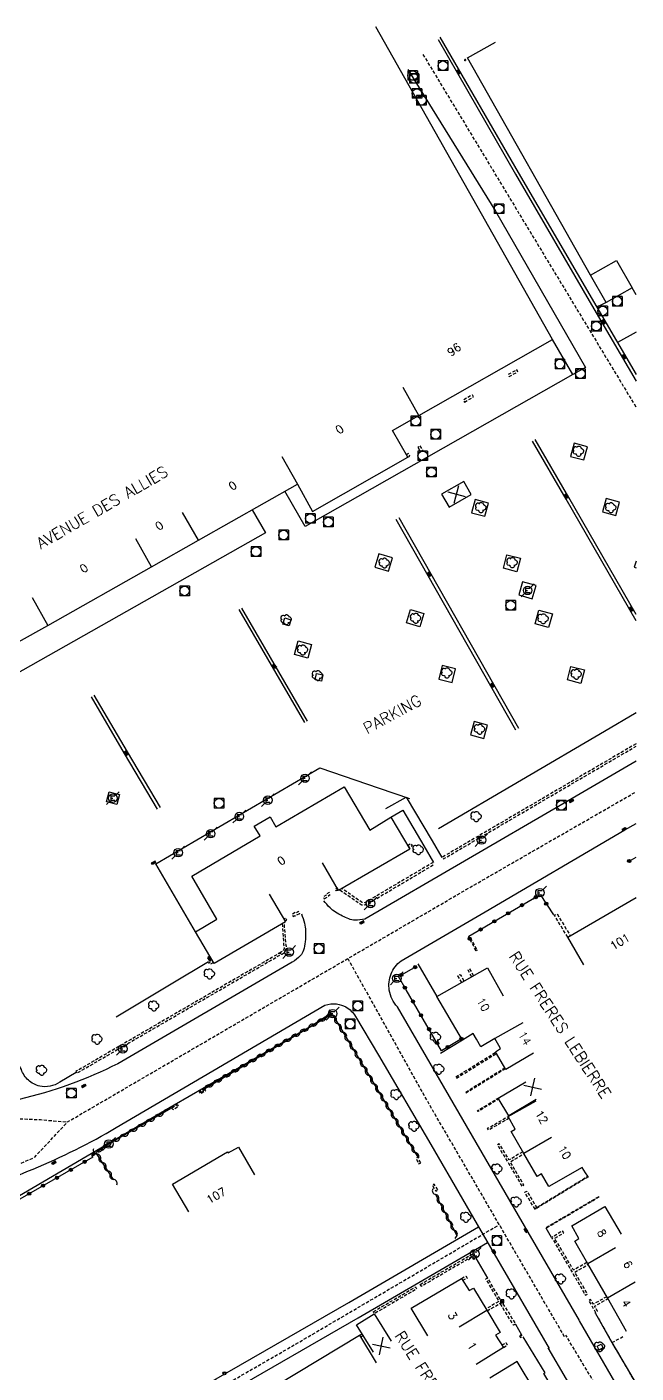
# Model space of a CAD drawing. Header units: millimetres. Extents: x 266017 to 267000, y 124000 to 124918.
# Drawn here: x 266904.9 to 267000, y 124707.4 to 124917.6 of the extents above; entities that cross this region are included whole.
import ezdxf
from ezdxf.enums import TextEntityAlignment as Align

# ---------------------------------------------------------------- set-up
doc = ezdxf.new("R2010")
doc.units = ezdxf.units.MM
doc.linetypes.add('DASHED', pattern=[0.75, 0.5, -0.25])
doc.layers.get('0').update_dxf_attribs({"linetype": 'CONTINUOUS'})
for name, color, linetype in [('W0001', 6, 'DASHED'), ('W0008', 7, 'CONTINUOUS'), ('W0017', 7, 'CONTINUOUS'), ('W0100', 7, 'CONTINUOUS'), ('W0112', 1, 'DASHED'), ('W0300', 7, 'CONTINUOUS'), ('W0310', 3, 'CONTINUOUS'), ('W0322', 7, 'CONTINUOUS'), ('W0330', 7, 'CONTINUOUS'), ('W0400', 7, 'CONTINUOUS'), ('W0420', 7, 'CONTINUOUS'), ('W0471', 7, 'CONTINUOUS'), ('W0851', 7, 'CONTINUOUS'), ('W0989', 7, 'CONTINUOUS'), ('W0991', 7, 'CONTINUOUS'), ('W1102', 7, 'CONTINUOUS')]:
    doc.layers.add(name, color=color, linetype=linetype)
doc.styles.get("Standard").update_dxf_attribs({"font": 'romans.shx', "width": 0.85})

# ---------------------------------------------------------------- blocks, each defined once
blk = doc.blocks.new('T300')
for p, q in [((-0.8, 0.51), (-0.86, 0.34)), ((-0.86, 0.34), (-0.86, 0.17)), ((-0.86, 0.17), (-0.74, 0.06)), ((-0.69, 0.63), (-0.8, 0.51)), ((-0.8, -0.06), (-0.74, 0.06)), ((-0.74, 0.06), (-0.69, 0.11)), ((-0.57, 0.69), (-0.69, 0.63)), ((-0.46, 0.69), (-0.57, 0.69)), ((-0.29, 0.63), (-0.46, 0.69)), ((-0.29, 0.63), (-0.17, 0.74)), ((-0.23, 0.57), (-0.29, 0.63)), ((-0.17, 0.74), (-0.06, 0.8)), ((-0.06, 0.8), (0.06, 0.8)), ((0.06, 0.8), (0.23, 0.74)), ((0.23, 0.74), (0.34, 0.63)), ((0.34, 0.63), (0.4, 0.51)), ((0.46, 0.46), (0.34, 0.46)), ((0.4, 0.51), (0.4, 0.46)), ((0.57, 0.4), (0.46, 0.46)), ((0.57, 0.4), (0.69, 0.29)), ((0.69, 0.29), (0.74, 0.17)), ((0.74, 0.06), (0.69, -0.17)), ((0.74, 0.17), (0.74, 0.06)), ((-0.8, -0.17), (-0.8, -0.06)), ((-0.8, -0.23), (-0.8, -0.17)), ((-0.74, -0.34), (-0.8, -0.23)), ((-0.69, -0.4), (-0.74, -0.34)), ((-0.51, -0.46), (-0.69, -0.4)), ((-0.4, -0.46), (-0.51, -0.46)), ((-0.4, -0.46), (-0.34, -0.46)), ((-0.34, -0.46), (-0.34, -0.4)), ((-0.34, -0.51), (-0.34, -0.46)), ((-0.29, -0.63), (-0.34, -0.51)), ((-0.17, -0.74), (-0.29, -0.63)), ((-0.06, -0.8), (-0.17, -0.74)), ((0.06, -0.8), (-0.06, -0.8)), ((0.17, -0.74), (0.06, -0.8)), ((0.23, -0.69), (0.17, -0.74)), ((0.29, -0.46), (0.23, -0.46)), ((0.29, -0.63), (0.23, -0.69)), ((0.46, -0.4), (0.29, -0.46)), ((0.34, -0.51), (0.29, -0.63)), ((0.34, -0.51), (0.34, -0.46)), ((0.57, -0.34), (0.46, -0.4)), ((0.63, -0.29), (0.57, -0.34)), ((0.69, -0.17), (0.63, -0.29))]:
    blk.add_line(p, q)
blk = doc.blocks.new('t310o')
at = {"color": 0, "linetype": 'Continuous'}
for centre, start, end in [((-0.5, 0.38), 216.8699, 323.1304), ((0.5, -0.37), 36.8699, 143.1303)]:
    blk.add_arc(centre, 0.625, start, end, dxfattribs=at)
blk = doc.blocks.new('T400')
for p, q in [((-0.15, 0.3), (0.15, 0.3)), ((-0.15, -0.25), (-0.15, 0.3)), ((-0.15, 0.15), (0.15, 0.15)), ((-0.15, 0), (0.15, 0)), ((0.15, 0.3), (0.15, -0.25)), ((-0.15, -0.15), (0.15, -0.15)), ((-0.15, -0.25), (-0.15, -0.3)), ((-0.15, -0.3), (0.15, -0.3)), ((0.15, -0.3), (0.15, -0.25))]:
    blk.add_line(p, q)
blk = doc.blocks.new('t322o')
at = {"color": 0, "linetype": 'Continuous'}
for radius in [0.25, 0.15]:
    blk.add_circle((0, 0), radius, dxfattribs=at)
blk = doc.blocks.new('t991o')
at = {"color": 0, "linetype": 'Continuous'}
for p, q in [((-1, 1), (1, -1)), ((-1, -1), (1, 1))]:
    blk.add_line(p, q, dxfattribs=at)
blk = doc.blocks.new('T471')
for p, q in [((-0.333334, 0.333334), (-0.333334, -0.333334)), ((-0.333334, 0.333334), (0.333334, 0.333334)), ((-0.333334, 0), (0, 0)), ((0.500001, 0.500001), (1.000002, 1.000002)), ((-0.500001, -0.500001), (-1.000002, -1.000002)), ((-0.333334, -0.333334), (0.333334, -0.333334))]:
    blk.add_line(p, q)
blk.add_ellipse((0, 0), major_axis=(0.471405, 0.471405), ratio=1, start_param=5.4977871438, end_param=11.780972451)
blk = doc.blocks.new('T420')
for p, q in [((0.75, 0.75), (-0.75, 0.75)), ((-0.75, 0.75), (-0.75, -0.75)), ((0.75, 0.75), (0.75, -0.75)), ((0.75, -0.75), (-0.75, -0.75))]:
    blk.add_line(p, q)
blk.add_ellipse((0, 0), major_axis=(-0.53, 0.53), ratio=1, start_param=3.926991, end_param=10.210176)
blk = doc.blocks.new('t330o')
at = {"color": 0, "linetype": 'Continuous'}
for p, q in [((0.25, -0.25), (-0.25, 0.25)), ((-0.25, -0.25), (0.25, 0.25)), ((-0.25, 0.25), (-0.25, -0.25)), ((0.25, 0.25), (-0.25, 0.25)), ((0.25, -0.25), (0.25, 0.25)), ((-0.25, -0.25), (0.25, -0.25)), ((-0.25, -0.25), (-0.25, -0.25))]:
    blk.add_line(p, q, dxfattribs=at)
blk = doc.blocks.new('T851')
for p, q in [((-0.25, -0.15), (0, 0.32)), ((0, 0.32), (0.25, -0.15)), ((-0.25, -0.15), (0.25, -0.15))]:
    blk.add_line(p, q)
for major_axis in [(-0.106, 0.106), (-0.0354, 0.0354), (-0.0236, 0.0236)]:
    blk.add_ellipse((0, 0), major_axis=major_axis, ratio=1, start_param=3.926991, end_param=10.210176)

msp = doc.modelspace()

# ---------------------------------------------------------------- linework, layer by layer
at = {"layer": 'W0001', "flags": 128}
for points in [[(266966.74, 124913.28), (267000, 124858.2)], [(266896.32, 124737.26), (266902.02, 124739.36), (266906.09, 124741.04), (266911.27, 124746.6), (266974.2, 124783.3), (267000, 124798.16)], [(266988.84, 124713.07), (266968.05, 124748.79), (266955.03, 124772.12)], [(266890.03, 124750.16), (266893.66, 124748.51), (266897.22, 124747.96), (266898.09, 124747.77), (266899.3, 124747.63), (266900.99, 124747.38), (266902.44, 124747.15), (266902.44, 124747.15), (266907.04, 124746.96), (266911.27, 124746.6)], [(266762.19, 124604.33), (266772.2, 124609.95), (266798.98, 124625.8), (266819.72, 124637.83), (266843.33, 124651.62), (266871.73, 124668.04), (266898.44, 124683.2), (266923, 124698.14), (266947.32, 124712.17), (266978.65, 124730.57)]]:
    msp.add_lwpolyline(points, dxfattribs=at)
at = {"layer": 'W0001'}
msp.add_lwpolyline([(267000, 124694.97), (266989.05, 124713.29)], dxfattribs=at)
at = {"layer": 'W0008', "flags": 128}
for points in [[(266969.12, 124915.63), (266981.17, 124894.6), (266993.41, 124873.58), (267000, 124862.29)], [(266969.36, 124916), (266981.62, 124894.86), (266993.86, 124873.84), (267000, 124863.32)], [(266964.37, 124910.93), (266978.04, 124888.83), (266992.11, 124864.42), (266990.11, 124863.29), (266956.54, 124844.2), (266948.37, 124839.58), (266947.39, 124841.3), (266945.21, 124845.07)], [(267000, 124869.93), (266997.1, 124868.28)], [(267000, 124824.87), (266989.08, 124843.84), (266983.83, 124852.89)], [(267000, 124825.85), (266989.5, 124844.08), (266984.26, 124853.14)], [(266981.26, 124807.79), (266962.58, 124840.68)], [(266981.7, 124808.04), (266963.02, 124840.93)], [(266948.32, 124808.95), (266938.06, 124826.59)], [(266948.75, 124809.2), (266938.48, 124826.83)], [(266914.95, 124812.97), (266920.14, 124804.15), (266925.27, 124795.45)], [(266915.39, 124813.22), (266920.58, 124804.41), (266925.71, 124795.71)], [(266969.19, 124792.43), (266995.06, 124807.62), (267000, 124810.51)], [(266931.24, 124776.29), (266925.06, 124786.92), (266950.63, 124801.9), (266959.91, 124798.74), (266964.64, 124797.13)], [(266933.3, 124771.58), (266927.45, 124768.1), (266918.86, 124762.98)], [(266766.86, 124608.26), (266778.57, 124615.18), (266790.45, 124621.99), (266797.96, 124626.67), (266828.8, 124644.73), (266857.1, 124660.95), (266866.12, 124666.26), (266880.01, 124674.31), (266897.15, 124684.2), (266916.65, 124695.74), (266934.45, 124706.47), (266955.19, 124718.43), (266975.41, 124730.21)], [(266935.86, 124704.03), (266956.61, 124716), (266976.82, 124727.77)]]:
    msp.add_lwpolyline(points, dxfattribs=at)
for points in [[(267000, 124802.96), (266988.76, 124796.38), (266957.67, 124778.26, -0.05984), (266956.15, 124778.1, -0.092296), (266955.17, 124778.3, -0.023762), (266954.19, 124778.75, -0.020573), (266953.1, 124779.38, -0.050673), (266952.24, 124780.05, -0.037216), (266951.25, 124781.15)], [(266912.61, 124754.31), (266910.06, 124752.8, -0.103821), (266908.56, 124752.17, -0.103821), (266906.94, 124752.19, -0.128576), (266905.17, 124753.11, -0.128576), (266904.08, 124754.78), (266880.95, 124792.94)], [(266991.15, 124715.6), (266983.15, 124729.4), (266962.78, 124764.57, -0.076718), (266961.93, 124765.77, -0.076718), (266961.49, 124767.17, -0.135253), (266961.77, 124769.71, -0.135253), (266963.32, 124771.75), (266976.44, 124779.4), (266998.26, 124792.19), (267000, 124793.2)], [(266947.77, 124779.09, -0.0408), (266948.26, 124777.64, -0.051556), (266948.42, 124776.43, -0.034289), (266948.36, 124774.72, -0.044849), (266948.11, 124773.43, -0.118437), (266947.6, 124772.54, -0.075005), (266946.33, 124771.54), (266919.13, 124755.7, -0.06142), (266903.71, 124750.13, -0.067769), (266900.44, 124749.91, -0.069142), (266897.24, 124750.58, -0.067769), (266894.34, 124752.09, -0.069124), (266891.96, 124754.33, -0.464728), (266894.65, 124769.38)], [(266803.25, 124677.98), (266837.34, 124697.99), (266860.01, 124711.58), (266860.01, 124711.58, 0.027055), (266862.12, 124712.95, 0.017637), (266865.16, 124715.2, 0.009304), (266866.67, 124716.45, 0.009385), (266868.13, 124717.76, 0.008421), (266869.44, 124719.01, 0.008518), (266870.71, 124720.31, -0.044726), (266872.69, 124722.07, -0.043839), (266874.95, 124723.45, -0.044726), (266877.42, 124724.42, -0.043839), (266880.03, 124724.93, 0.15963), (266890.24, 124729.54, -0.06162), (266900.26, 124736.64, -0.031239), (266905.93, 124739.25, 0.034768), (266918.88, 124745.72), (266951.45, 124764.83)], [(266951.45, 124764.83, -0.123985), (266953.27, 124765.03, -0.093751), (266954.71, 124764.55, -0.065752), (266955.56, 124763.92, -0.065752), (266956.22, 124763.09), (266959.82, 124757.01), (266967.95, 124743.09), (266977.84, 124726.01), (266986.45, 124711.25)]]:
    msp.add_lwpolyline(points, format="xyb", dxfattribs=at)
at = {"layer": 'W0008'}
for points in [[(266991.12, 124715.56), (266997.23, 124705.03), (266998.4, 124703.38), (267000, 124702.34)], [(266993.57, 124716.83), (266993.66, 124716.7), (266994.08, 124715.97), (266996.23, 124712.15), (267000, 124705.69)], [(266917.06, 124649.88), (266988.74, 124691.38), (266990.09, 124692.15), (266992.16, 124694.12), (266993.01, 124695.77), (266993.27, 124697.77), (266992.78, 124699.73), (266991.99, 124701.57), (266986.29, 124711.32)], [(266962.41, 124683.89), (266964.92, 124679.56), (266981.93, 124689.49), (266981.84, 124689.62), (266988.61, 124693.58), (266989.5, 124694.19), (266990.21, 124694.91), (266991.13, 124696.68), (266990.54, 124699.11), (266985.59, 124707.33), (266985.79, 124707.43), (266982.39, 124713.05)], [(266994.89, 124711.32), (266994.25, 124710.96), (266993.92, 124711.58), (266994.54, 124711.93), (266994.89, 124711.32)]]:
    msp.add_lwpolyline(points, dxfattribs=at)
at = {"layer": 'W0017'}
for p, q in [((266995.33, 124874.53), (266993.86, 124873.84)), ((266990.11, 124863.29), (266986.98, 124868.78)), ((266965.92, 124771.29), (266968.92, 124766.17)), ((266972.89, 124759.37), (266969.49, 124757.27)), ((266986.82, 124728.56), (266985.96, 124730)), ((266974.99, 124725.34), (266976.83, 124722.23)), ((266981.18, 124715.04), (266982.12, 124713.36))]:
    msp.add_line(p, q, dxfattribs=at)
at = {"layer": 'W0017', "flags": 128}
for points in [[(266989.77, 124850.53), (266991.87, 124849.97), (266992.43, 124852.03), (266990.33, 124852.6)], [(266974.32, 124841.73), (266976.41, 124841.17), (266976.97, 124843.24), (266974.88, 124843.81)], [(266997.42, 124843.39), (266995.33, 124843.97), (266994.74, 124841.86), (266996.83, 124841.28)], [(266959.26, 124833.21), (266961.37, 124832.59), (266961.99, 124834.68), (266959.87, 124835.3)], [(266981.41, 124832.52), (266979.29, 124833.07), (266979.83, 124835.16), (266981.95, 124834.61)], [(266984.39, 124830.34), (266982.3, 124830.95), (266981.7, 124828.88), (266983.78, 124828.27)], [(266946.15, 124825.02), (266945.87, 124824.05), (266944.89, 124824.33), (266945.17, 124825.3)], [(266966.25, 124823.89), (266964.17, 124824.54), (266964.82, 124826.62), (266966.9, 124825.97)], [(266986.36, 124823.81), (266984.25, 124824.4), (266984.83, 124826.5), (266986.94, 124825.92)], [(266949.35, 124821.16), (266948.8, 124819.03), (266946.7, 124819.58), (266947.25, 124821.7)], [(266950.11, 124816.63), (266951.13, 124816.43), (266950.93, 124815.42), (266949.91, 124815.62)], [(266971.32, 124815.23), (266971.84, 124817.35), (266969.74, 124817.87), (266969.22, 124815.74)], [(266989.28, 124815.63), (266989.83, 124817.74), (266991.93, 124817.19), (266991.38, 124815.08)], [(266976.82, 124808.57), (266974.71, 124809.12), (266974.17, 124807.03), (266976.27, 124806.48)], [(266917.8, 124798.17), (266919.37, 124797.75), (266918.96, 124796.16), (266917.38, 124796.58)]]:
    msp.add_lwpolyline(points, close=True, dxfattribs=at)
for points in [[(266940.11, 124842.18), (266942.15, 124838.58), (266886.5, 124807.11)], [(267000, 124834.18), (266999.73, 124833.2), (267000, 124833.12)], [(266960.97, 124795.53), (266964.14, 124797.32), (266968.19, 124790.48), (266969.71, 124787.9)], [(266961.72, 124794.2), (266963.59, 124795.26), (266966.87, 124789.7), (266968.4, 124787.12)]]:
    msp.add_lwpolyline(points, dxfattribs=at)
msp.add_lwpolyline([(266891.37, 124726.44, -0.087042), (266891.43, 124727.16, -0.087042), (266891.74, 124727.81, -0.075515), (266892.17, 124728.27, -0.075515), (266892.72, 124728.57), (266898.32, 124731.95), (266927.92, 124749.26), (266932.61, 124751.96), (266949.16, 124761.52), (266952.38, 124763.61)], format="xyb", dxfattribs=at)
at = {"layer": 'W0100', "flags": 128}
for points in [[(266866.48, 124823.36), (266862.16, 124820.83), (266874.32, 124800.07), (266886.5, 124807.11), (266884.33, 124810.83), (266908.19, 124824.13), (266924.39, 124833.29), (266931.7, 124837.42), (266947.16, 124846.18), (266949.5, 124841.94), (266964.38, 124850.42), (266961.99, 124854.57), (266966.1, 124856.92), (266986.98, 124868.78), (266959.39, 124917.58)], [(267000, 124875.74), (266999.38, 124876.84), (266995.33, 124874.53), (266992.88, 124878.82), (266973.71, 124912.75), (266978.07, 124915.21)], [(266942.75, 124782.18), (266945.28, 124777.87), (266934.14, 124771.32), (266931.24, 124776.29), (266934.59, 124778.28), (266930.68, 124784.98), (266941.33, 124791.25), (266940.42, 124792.81), (266942.88, 124794.25), (266943.81, 124792.69), (266954.46, 124798.95), (266958.43, 124792.18), (266961.72, 124794.2), (266964.69, 124789.2), (266953.58, 124782.72), (266951.06, 124787.04)], [(266991.86, 124771.12), (266989.34, 124775.44), (267000, 124781.66)], [(266983.98, 124757.35), (266979.68, 124754.8), (266978.05, 124757.55), (266978.86, 124758.07), (266978.59, 124758.53), (266977.98, 124759.62), (266975.78, 124758.35), (266975.1, 124759.54), (266974.6, 124760.41), (266972.89, 124759.37), (266968.92, 124766.17), (266976.82, 124770.64), (266979.28, 124766.29)], [(266984.42, 124750.11), (266980.12, 124747.56), (266978.48, 124750.32), (266982.78, 124752.87)], [(266992.48, 124738.14), (266992.13, 124738.66), (266991.58, 124739.5), (266986.41, 124736.54), (266985.26, 124738.49), (266984.59, 124738.08), (266982.49, 124741.66), (266980.49, 124745.1), (266981.15, 124745.5), (266980.05, 124747.46), (266984.4, 124749.91)], [(266930.19, 124732.59), (266927.66, 124736.9), (266936.24, 124741.93), (266936.34, 124741.76), (266937.96, 124742.69), (266940.44, 124738.35)], [(266998.51, 124713.9), (266995.53, 124719.15), (266992.45, 124724.46), (266990.43, 124727.99), (266991.09, 124728.38), (266989.96, 124730.37), (266995.15, 124733.42), (266997.68, 124729.1)], [(266967.5, 124713.21), (266964.93, 124717.5), (266972.76, 124722.18), (266973.94, 124720.26), (266974.61, 124720.65), (266976.69, 124717.2), (266978.77, 124713.73), (266978.09, 124713.32), (266979.29, 124711.38), (266975.04, 124708.74)], [(266959.01, 124710.66), (266956.38, 124714.91), (266959.15, 124716.62), (266961.78, 124712.37)], [(266943.26, 124699.3), (266940.69, 124703.59), (266956.85, 124713.29), (266959.43, 124709)]]:
    msp.add_lwpolyline(points, dxfattribs=at)
msp.add_lwpolyline([(266969.65, 124844.62), (266970.83, 124842.58), (266974.28, 124844.58), (266973.1, 124846.62)], close=True, dxfattribs=at)
at = {"layer": 'W0100'}
msp.add_lwpolyline([(266970.41, 124694.44), (266972.92, 124690.12), (266979.13, 124693.73), (266986.47, 124697.99), (266986.97, 124700.03), (266981.47, 124709.2), (266977.19, 124706.62)], dxfattribs=at)
at = {"layer": 'W0112'}
for p, q in [((266971.87, 124753.62), (266978.03, 124757.44)), ((266971.98, 124753.44), (266978.14, 124757.25)), ((266993.57, 124716.83), (266993.66, 124716.7)), ((266996.23, 124712.15), (266997.94, 124713.08))]:
    msp.add_line(p, q, dxfattribs=at)
at = {"layer": 'W0112', "flags": 128}
msp.add_lwpolyline([(266973.4, 124912.32, 1.023033), (266973.24, 124912.45, 0.977486)], format="xyb", close=True, dxfattribs=at)
for points in [[(266980.19, 124862.97), (266981.57, 124863.76), (266981.4, 124864.06), (266980.02, 124863.27)], [(266973.23, 124859.01), (266974.62, 124859.81), (266974.45, 124860.11), (266973.05, 124859.31)], [(266965.96, 124851.94), (266966.36, 124851.27), (266966.73, 124851.5), (266966.33, 124852.16)], [(266953.51, 124782.84), (266953.24, 124782.69), (266953.06, 124782.99), (266953.32, 124783.14)], [(266951.35, 124781.43), (266952.07, 124781.85), (266952.01, 124781.97), (266952.27, 124782.11), (266952.1, 124782.42), (266951.56, 124782.13), (266951.62, 124781.99), (266951.17, 124781.73)], [(266946.48, 124778.7), (266946.74, 124778.86), (266946.8, 124778.76), (266947.51, 124779.17), (266947.34, 124779.48), (266946.93, 124779.24), (266946.88, 124779.34), (266946.3, 124779)], [(266945.23, 124778), (266945.49, 124778.13), (266945.33, 124778.44), (266945.07, 124778.3)], [(266975.05, 124773.31), (266974.03, 124775.21), (266974.18, 124775.29), (266975.21, 124773.39)], [(266932.7, 124751.83), (266931.83, 124751.31), (266932.01, 124751.01), (266932.88, 124751.53)], [(266927.54, 124748.79), (266928.38, 124749.31), (266928.57, 124749.02), (266927.73, 124748.49)], [(266978.48, 124750.32), (266978.57, 124750.18), (266975.36, 124748.24), (266975.27, 124748.39)], [(266966.4, 124740.21), (266965.96, 124741.09), (266965.65, 124740.94), (266966.09, 124740.06)], [(266969.05, 124735.98), (266968.5, 124736.9), (266968.2, 124736.72), (266968.75, 124735.8)], [(266985.95, 124730.11), (266994.24, 124734.99), (266994.29, 124734.9), (266986.01, 124730.02)], [(266966.31, 124721.23), (266974.53, 124726.03), (266974.99, 124725.34), (266974.7, 124725.14), (266974.42, 124725.56), (266966.49, 124720.93)], [(266959, 124716.97), (266965.58, 124720.84), (266965.76, 124720.54), (266959.18, 124716.67)], [(266981.82, 124713.19), (266981.97, 124712.93), (266982.27, 124713.1), (266982.12, 124713.36)]]:
    msp.add_lwpolyline(points, close=True, dxfattribs=at)
for points in [[(266964.38, 124850.42), (266964.69, 124850.57), (266964.5, 124850.96), (266964.17, 124850.79)], [(267000, 124805.65), (266969.78, 124787.95), (266969.94, 124787.67), (267000, 124805.27)], [(266964.34, 124789.79), (266964.86, 124790.1), (266965.07, 124789.72), (266964.56, 124789.42)], [(266989.34, 124775.44), (266987.26, 124778.87), (266987.66, 124779.1), (266989.73, 124775.68)], [(266934.04, 124771.49), (266933.54, 124771.2), (266933.34, 124771.52), (266933.85, 124771.82)], [(266974.38, 124769.26), (266973.78, 124770.32), (266974.01, 124770.51), (266974.64, 124769.41)], [(266972.81, 124768.37), (266972.21, 124769.44), (266972.57, 124769.62), (266973.16, 124768.57)], [(266979.6, 124754.9), (266973.44, 124751.08), (266973.35, 124751.23), (266979.51, 124755.05)], [(266980.2, 124747.19), (266976.99, 124745.34), (266976.84, 124745.61), (266980.05, 124747.46)], [(266982.31, 124741.96), (266980.19, 124740.67), (266978.66, 124743.19), (266978.36, 124743.01), (266980.07, 124740.19), (266982.2, 124736.53), (266982.5, 124736.71), (266980.37, 124740.37), (266982.49, 124741.66)], [(266992.56, 124738.04), (266984.24, 124732.96), (266982.64, 124735.62), (266982.94, 124735.8), (266984.54, 124733.14), (266984.24, 124732.96), (266984.18, 124733.06), (266992.49, 124738.14)], [(266992.34, 124724.66), (266990.25, 124723.46), (266987.3, 124728.44), (266988.72, 124729.28), (266988.54, 124729.58), (266986.82, 124728.56), (266989.95, 124723.28), (266992.11, 124719.53), (266992.42, 124719.71), (266990.43, 124723.15), (266992.52, 124724.35)], [(266972.76, 124722.18), (266973.42, 124722.56), (266973.63, 124722.2), (266972.98, 124721.83)], [(266976.76, 124717.09), (266979.08, 124718.48), (266981.18, 124715.04), (266980.88, 124714.86), (266978.78, 124718.3), (266979.08, 124718.48), (266976.83, 124722.23), (266976.53, 124722.05), (266978.6, 124718.6), (266976.58, 124717.39)], [(266995.43, 124719.32), (266993.35, 124718.14), (266992.9, 124718.87), (266992.61, 124718.69), (266993.06, 124717.96), (266993.68, 124716.86), (266993.99, 124717.04), (266993.53, 124717.83), (266995.61, 124719.01)], [(266956.85, 124713.29), (266957.15, 124713.48), (266957.34, 124713.19), (266957.03, 124712.99)], [(266979.29, 124711.38), (266979.95, 124711.75), (266979.74, 124712.12), (266979.07, 124711.74)]]:
    msp.add_lwpolyline(points, dxfattribs=at)
for points in [[(266953.78, 124782.84), (266956.91, 124780.67, 0.085556), (266957.34, 124780.47, 0.157411), (266957.6, 124780.48), (266958.11, 124780.67), (266968.4, 124786.76), (266968.22, 124787.06), (266957.96, 124780.99), (266957.48, 124780.81, -0.157411), (266957.43, 124780.81, -0.085556), (266957.11, 124780.95), (266954.11, 124783.04)], [(266944.77, 124777.57), (266945, 124774.3), (266945.05, 124774.16, -0.094351), (266945.09, 124773.84, -0.094143), (266945.02, 124773.53, -0.108389), (266944.8, 124773.25, -0.108389), (266944.48, 124773.07), (266944.57, 124772.74), (266944.42, 124773), (266912.58, 124754.48), (266912.74, 124754.22), (266944.57, 124772.74, 0.108389), (266945.02, 124772.98, 0.108389), (266945.33, 124773.39, 0.094143), (266945.44, 124773.82, 0.094351), (266945.38, 124774.27), (266945.35, 124774.37), (266945.1, 124777.75)]]:
    msp.add_lwpolyline(points, format="xyb", dxfattribs=at)
at = {"layer": 'W0112'}
msp.add_lwpolyline([(266994.08, 124715.97), (266996.23, 124712.15), (267000, 124705.69)], dxfattribs=at)
at = {"layer": 'W0310', "flags": 128}
for points in [[(266932.7, 124751.83), (266952.43, 124763.39)], [(266952.67, 124763.27), (266965.96, 124741.09)], [(266918.44, 124737.64), (266915.71, 124741.84), (266917.74, 124743.16), (266927.54, 124748.79)], [(266968.72, 124735.26), (266972.01, 124728.87), (266971.74, 124728.4)]]:
    msp.add_lwpolyline(points, dxfattribs=at)
at = {"layer": 'W0322', "flags": 128}
for points in [[(266998.91, 124787.34), (267000, 124787.93)], [(266974.03, 124775.21), (266973.92, 124775.59), (266985.05, 124782.11), (266987.11, 124778.94)], [(266972.77, 124759.57), (266969.64, 124757.73), (266964.14, 124767.22), (266962.92, 124769.29), (266965.81, 124770.94)], [(266896.75, 124721), (266892.98, 124728.49), (266898.58, 124731.56), (266915.27, 124741.13)]]:
    msp.add_lwpolyline(points, dxfattribs=at)
at = {"layer": 'W1102'}
for p, q in [((266992.88, 124878.82), (266996.93, 124881.12)), ((266996.93, 124881.12), (266999.38, 124876.84)), ((266966.1, 124856.92), (266963.63, 124861.27)), ((266944.7, 124850.53), (266947.16, 124846.18)), ((266931.7, 124837.42), (266929.24, 124841.78)), ((266924.39, 124833.29), (266921.93, 124837.64)), ((266905.74, 124828.49), (266908.19, 124824.13)), ((266982.32, 124762.1), (266977.98, 124759.62)), ((266986.8, 124744.18), (266982.49, 124741.66)), ((266996.79, 124726.96), (266992.45, 124724.46)), ((266995.53, 124719.15), (266999.87, 124721.64)), ((266972.41, 124714.62), (266976.69, 124717.2))]:
    msp.add_line(p, q, dxfattribs=at)

# ---------------------------------------------------------------- block references
at = {"layer": 'W0300'}
for p in [(266991.04, 124851.31), (266975.8, 124842.51), (266996.09, 124842.5), (266960.74, 124833.86), (266980.69, 124833.92), (266945.44, 124825.01), (266965.63, 124825.23), (266985.53, 124825.16), (266948, 124820.29), (266950.33, 124816.3), (266970.49, 124816.71), (266990.7, 124816.49), (266975.61, 124807.9), (266975.07, 124794.27), (266966.04, 124789.09), (266933.45, 124769.7), (266924.76, 124764.7), (266915.91, 124759.5), (266968.73, 124759.81), (266907.26, 124754.65), (266969.25, 124754.83), (266962.6, 124750.88), (266965.37, 124745.91), (266978.32, 124739.25), (266981.32, 124734.12), (266973.45, 124731.71), (266988.25, 124722.08), (266980.57, 124719.74), (266994.35, 124711.49)]:
    msp.add_blockref('T300', p, dxfattribs=at)
at = {"layer": 'W0310'}
for p, rotation in [((266952.67, 124763.27), 300.9437718486765), ((266948.91, 124761.33), 30.36799780546909), ((266950.26, 124762.12), 30.36799780546909), ((266951.61, 124762.91), 30.36799780546909), ((266953.47, 124761.93), 300.9437718486765), ((266944.86, 124758.95), 30.36799780546909), ((266946.21, 124759.74), 30.36799780546909), ((266947.56, 124760.53), 30.36799780546909), ((266954.28, 124760.59), 300.9437718486765), ((266955.08, 124759.25), 300.9437718486765), ((266942.16, 124757.37), 30.36799780546909), ((266943.51, 124758.16), 30.36799780546909), ((266955.89, 124757.9), 300.9437718486765), ((266956.69, 124756.56), 300.9437718486765), ((266938.1, 124754.99), 30.36799780546909), ((266939.45, 124755.78), 30.36799780546909), ((266940.8, 124756.58), 30.36799780546909), ((266957.5, 124755.22), 300.9437718486765), ((266934.05, 124752.62), 30.36799780546909), ((266935.4, 124753.41), 30.36799780546909), ((266936.75, 124754.2), 30.36799780546909), ((266958.3, 124753.87), 300.9437718486765), ((266959.11, 124752.53), 300.9437718486765), ((266932.7, 124751.83), 30.36799780546909), ((266959.91, 124751.19), 300.9437718486765), ((266960.72, 124749.84), 300.9437718486765), ((266961.52, 124748.5), 300.9437718486765), ((266923.53, 124746.48), 29.88849612676259), ((266924.89, 124747.26), 29.88849612676259), ((266926.25, 124748.04), 29.88849612676259), ((266962.33, 124747.16), 300.9437718486765), ((266920.81, 124744.92), 29.88849612676259), ((266922.17, 124745.7), 29.88849612676259), ((266963.13, 124745.81), 300.9437718486765), ((266963.94, 124744.47), 300.9437718486765), ((266916.77, 124742.52), 33.04208674461658), ((266918.1, 124743.36), 29.88849612676259), ((266919.46, 124744.14), 29.88849612676259), ((266964.74, 124743.13), 300.9437718486765), ((266915.88, 124741.58), 123.0420867455866), ((266916.73, 124740.27), 123.0420867455866), ((266965.55, 124741.79), 300.9437718486765), ((266917.59, 124738.96), 123.0420867455866), ((266918.44, 124737.64), 123.0420867455866), ((266968.72, 124735.26), 297.2376175079756), ((266969.44, 124733.86), 297.2376175079756), ((266970.15, 124732.47), 297.2376175079756), ((266970.87, 124731.08), 297.2376175079756), ((266971.59, 124729.69), 297.2376175079756)]:
    msp.add_blockref('t310o', p, dxfattribs=dict(at, rotation=rotation))
at = {"layer": 'W0322'}
for p, rotation in [((266998.91, 124787.34), 28.62746103191527), ((266982.21, 124780.45), 30.3781037737631), ((266984.36, 124781.71), 30.3781037737631), ((266985.98, 124780.68), 303.0784593786768), ((266980.05, 124779.18), 30.3781037737631), ((266975.74, 124776.65), 30.3781037737631), ((266977.89, 124777.92), 30.3781037737631), ((266974.03, 124775.21), 106.3835320957149), ((266965.53, 124770.78), 29.74405504673348), ((266963.36, 124769.54), 29.74405504673348), ((266963.93, 124767.57), 120.7242802571308), ((266965.19, 124765.41), 120.0774982026599), ((266966.44, 124763.25), 120.0774982026599), ((266967.7, 124761.09), 120.0774982026599), ((266972.76, 124759.57), 210.4584443814959), ((266968.95, 124758.92), 120.0774982026599), ((266970.61, 124758.3), 210.4584443814959), ((266913.96, 124740.38), 29.82193427543829), ((266911.79, 124739.13), 29.82193427543829), ((266907.46, 124736.65), 29.82193427543829), ((266909.63, 124737.89), 29.82193427543829), ((266905.29, 124735.4), 29.82193427543829), ((266935.77, 124707.36), 205.4965508525922)]:
    msp.add_blockref('t322o', p, dxfattribs=dict(at, rotation=rotation))
at = {"layer": 'W0330'}
msp.add_blockref('t330o', (266979.09, 124718.6), dxfattribs=at)
at = {"layer": 'W0400'}
for p, rotation in [((266972.24, 124910.54), 30.2175827355509), ((266994.93, 124871.58), 30.26656256285618), ((266998.12, 124866.11), 27.02809495191626), ((266989.09, 124844.27), 205.1734903649483), ((266967.75, 124832.12), 210.54095697311), ((266999.22, 124826.7), 31.82387707406282), ((266943.56, 124817.73), 222.3985602153062), ((266977.6, 124814.79), 209.6044455066395), ((266920.43, 124804.19), 31.46716205698367), ((266989.91, 124796.72), 300.849204463448), ((266998.14, 124792.31), 301.0137659696401), ((266924.74, 124787.07), 114.6727640285064), ((266957.25, 124777.76), 115.2145664621446), ((266933.46, 124772.11), 212.6258712831927), ((266913.79, 124752.21), 298.7200110990926), ((266909.17, 124740.23), 122.6730594401211), ((266982.8, 124729.7), 31.521468946017), ((266977.79, 124726.35), 34.04135981703431)]:
    msp.add_blockref('T400', p, dxfattribs=dict(at, rotation=rotation))
at = {"layer": 'W0420'}
for p in [(266969.87, 124911.51), (266965.15, 124909.99), (266965.37, 124909.53), (266965.8, 124907.18), (266966.48, 124906.12), (266978.62, 124889.18), (266997.06, 124874.73), (266994.8, 124873.24), (266993.78, 124870.85), (266988.1, 124864.96), (266991.29, 124863.43), (266965.6, 124856.05), (266968.71, 124853.96), (266966.72, 124850.61), (266968.07, 124848.06), (266949.18, 124840.82), (266951.97, 124840.26), (266944.99, 124838.24), (266940.69, 124835.64), (266929.54, 124829.52), (266980.43, 124827.25), (266934.93, 124796.36), (266988.35, 124796.05), (266950.5, 124773.64), (266956.57, 124764.72), (266955.38, 124761.9), (266911.86, 124751.1), (266978.27, 124728.05)]:
    msp.add_blockref('T420', p, dxfattribs=at)
at = {"layer": 'W0471'}
for p in [(266983.08, 124829.6), (266948.34, 124800.26), (266918.35, 124797.17), (266942.54, 124796.85), (266938.09, 124794.28), (266933.62, 124791.61), (266975.87, 124790.62), (266928.55, 124788.65), (266985, 124782.4), (266958.57, 124780.72), (266945.86, 124773.13), (266962.66, 124769.02), (266952.66, 124763.51), (266919.92, 124758.03), (266917.74, 124743.16), (266974.84, 124726.01)]:
    msp.add_blockref('T471', p, dxfattribs=at)
at = {"layer": 'W0851', "rotation": 152.40177}
msp.add_blockref('T851', (266915.28, 124741.5), dxfattribs=at)
at = {"layer": 'W0991'}
for p, rotation in [((266971.98, 124844.6), 30.03377773019587), ((266983.86, 124752.04), 302.3537530596858), ((266960.24, 124711.63), 33.11706935637834)]:
    msp.add_blockref('t991o', p, dxfattribs=dict(at, rotation=rotation))

# ---------------------------------------------------------------- texts
at = {"layer": 'W0989'}
for s, rotation, p in [('AVENUE DES ALLIES', 30.1154, (266916.69, 124842.57)), ('PARKING', 28.7545, (266961.96, 124810.26)), ('RUE FRERES LEBIERRE', 303.1388, (266988.14, 124761.77)), ('RUE FRERES LEBIERRE', 303.1388, (266970.29, 124702.5))]:
    msp.add_text(s, height=1.75, rotation=rotation, dxfattribs=at).set_placement(p, align=Align.MIDDLE)
at = {"layer": 'W0991'}
for s, rotation, p in [('96', 35.8471, (266971.6, 124867.2)), ('0', 35.8471, (266953.73, 124854.75)), ('0', 35.8471, (266937.05, 124845.95)), ('0', 35.8471, (266925.59, 124839.71)), ('0', 35.8471, (266913.83, 124833.06)), ('0', 35.0404, (266944.64, 124787.41)), ('101', 30.2798, (266997.49, 124774.74)), ('10', 299.8292, (266976.14, 124764.93)), ('14', 299.8292, (266982.65, 124759.66)), ('12', 300.5239, (266985.28, 124747.37)), ('10', 300.5239, (266988.86, 124741.85)), ('107', 30.4031, (266934.48, 124735.11)), ('8', 301.0745, (266994.66, 124729.25)), ('6', 301.0745, (266998.74, 124724.34)), ('4', 301.0745, (266998.48, 124718.29)), ('3', 301.0745, (266971.37, 124716.34)), ('1', 301.0745, (266974.41, 124711.62))]:
    msp.add_text(s, height=1.25, rotation=rotation, dxfattribs=at).set_placement(p, align=Align.MIDDLE)

doc.saveas('drawing.dxf')
